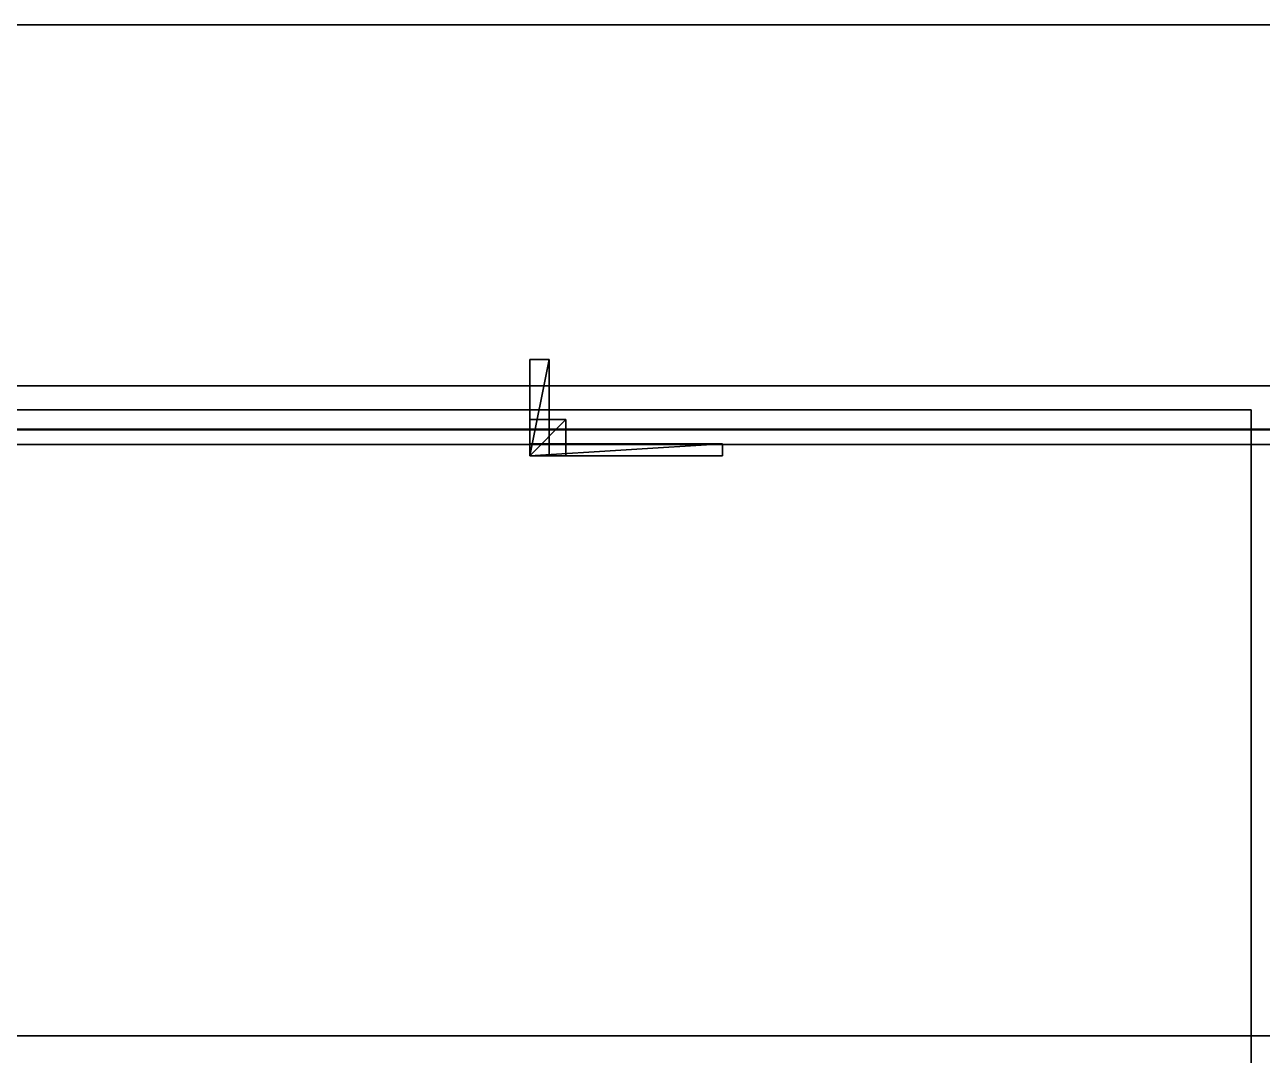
# Model space of a CAD drawing. Extents: x 0 to 6014, y -2463 to 0.
# Drawn here: x 3672 to 4186, y -438 to -10 of the extents above; entities that cross this region are included whole.
import ezdxf

# ---------------------------------------------------------------- set-up
doc = ezdxf.new("R2010")
doc.units = 0
for name, color, linetype in [('LAYER0', 7, 'CONTINUOUS'), ('LAYER1', 7, 'CONTINUOUS'), ('LAYER100', 7, 'CONTINUOUS'), ('LAYER101', 7, 'CONTINUOUS'), ('LAYER112', 2, 'CONTINUOUS'), ('LAYER113', 7, 'CONTINUOUS'), ('LAYER114', 253, 'CONTINUOUS'), ('LAYER115', 253, 'CONTINUOUS'), ('LAYER116', 253, 'CONTINUOUS'), ('LAYER117', 253, 'CONTINUOUS'), ('LAYER118', 253, 'CONTINUOUS'), ('LAYER119', 253, 'CONTINUOUS'), ('LAYER289', 34, 'CONTINUOUS'), ('LAYER423', 7, 'CONTINUOUS'), ('LAYER566', 7, 'CONTINUOUS'), ('LAYER98', 7, 'CONTINUOUS'), ('LAYER99', 7, 'CONTINUOUS')]:
    doc.layers.add(name, color=color, linetype=linetype)

msp = doc.modelspace()

# ---------------------------------------------------------------- linework, layer by layer
at = {"layer": 'LAYER0'}
for points, invisible_edges in [([(4585, -10), (1510, -275), (1510, -10), (4585, -10)], 1), ([(1510, -275), (4585, -10), (2107, -1850), (1510, -275)], 7), ([(1510, -10, 5), (4585, -10), (1510, -10), (1510, -10, 5)], 1), ([(4585, -10), (1510, -10, 5), (4585, -10, 5), (4585, -10)], 1), ([(1510, -10, 5), (2107, -1850, 5), (4585, -10, 5), (1510, -10, 5)], 3), ([(2107, -1850), (4585, -10), (2107, -2463), (2107, -1850)], 3), ([(2107, -2463), (4585, -10), (4585, -650), (2107, -2463)], 5), ([(4585, -10, 5), (2107, -1850, 5), (4585, -650, 5), (4585, -10, 5)], 3)]:
    msp.add_3dface(points, dxfattribs=dict(at, invisible_edges=invisible_edges))
at = {"layer": 'LAYER1'}
for points, invisible_edges in [([(1658, -160, 5), (1508, -10, 5), (4578, -10, 5), (1658, -160, 5)], 5), ([(1508, -10, 2554), (4578, -10, 5), (1508, -10, 5), (1508, -10, 2554)], 1), ([(4578, -10, 5), (1508, -10, 2554), (4578, -10, 2554), (4578, -10, 5)], 1), ([(1658, -160, 5), (4578, -10, 5), (4428, -160, 5), (1658, -160, 5)], 3), ([(4428, -160, 2554), (1658, -160, 5), (4428, -160, 5), (4428, -160, 2554)], 1), ([(1658, -160, 5), (4428, -160, 2554), (1658, -160, 2554), (1658, -160, 5)], 1)]:
    msp.add_3dface(points, dxfattribs=dict(at, invisible_edges=invisible_edges))
at = {"layer": 'LAYER100', "invisible_edges": 1}
for points in [[(4374, -160, 1906), (3470, -630, 1906), (3470, -160, 1906), (4374, -160, 1906)], [(3470, -630, 1906), (4374, -160, 1906), (4374, -630, 1906), (3470, -630, 1906)], [(3470, -160, 1924), (4374, -160, 1906), (3470, -160, 1906), (3470, -160, 1924)], [(4374, -160, 1906), (3470, -160, 1924), (4374, -160, 1924), (4374, -160, 1906)], [(4374, -630, 1924), (3470, -160, 1924), (3470, -630, 1924), (4374, -630, 1924)], [(3470, -160, 1924), (4374, -630, 1924), (4374, -160, 1924), (3470, -160, 1924)]]:
    msp.add_3dface(points, dxfattribs=at)
at = {"layer": 'LAYER101', "invisible_edges": 1}
for points in [[(3466, -178.3, 1920), (4378, -178.3, 2370), (4378, -178.3, 1920), (3466, -178.3, 1920)], [(4378, -178.3, 2370), (3466, -178.3, 1920), (3466, -178.3, 2370), (4378, -178.3, 2370)], [(3466, -184.3, 2370), (4378, -178.3, 2370), (3466, -178.3, 2370), (3466, -184.3, 2370)], [(4378, -178.3, 2370), (3466, -184.3, 2370), (4378, -184.3, 2370), (4378, -178.3, 2370)], [(4378, -184.3, 1920), (3466, -178.3, 1920), (4378, -178.3, 1920), (4378, -184.3, 1920)], [(3466, -178.3, 1920), (4378, -184.3, 1920), (3466, -184.3, 1920), (3466, -178.3, 1920)], [(3466, -184.3, 2370), (4378, -184.3, 1920), (4378, -184.3, 2370), (3466, -184.3, 2370)], [(4378, -184.3, 1920), (3466, -184.3, 2370), (3466, -184.3, 1920), (4378, -184.3, 1920)]]:
    msp.add_3dface(points, dxfattribs=at)
at = {"layer": 'LAYER112'}
for points in [[(3962, -189, 2343), (3962, -184, 2343), (3882, -189, 2343), (3962, -189, 2343)], [(3882, -189, 2343), (3962, -184, 2343), (3882, -184, 2343), (3882, -189, 2343)], [(3882, -189, 2343), (3882, -184, 2343), (3882, -189, 2320), (3882, -189, 2343)], [(3882, -189, 2320), (3882, -184, 2343), (3882, -184, 2320), (3882, -189, 2320)], [(3962, -189, 2320), (3882, -189, 2320), (3962, -184, 2320), (3962, -189, 2320)], [(3962, -184, 2320), (3882, -189, 2320), (3882, -184, 2320), (3962, -184, 2320)], [(3962, -184, 2320), (3882, -184, 2320), (3962, -184, 2343), (3962, -184, 2320)], [(3962, -184, 2343), (3882, -184, 2320), (3882, -184, 2343), (3962, -184, 2343)], [(3962, -189, 2320), (3962, -184, 2320), (3962, -189, 2343), (3962, -189, 2320)], [(3962, -189, 2343), (3962, -184, 2320), (3962, -184, 2343), (3962, -189, 2343)], [(3962, -189, 2343), (3882, -189, 2343), (3962, -189, 2320), (3962, -189, 2343)], [(3962, -189, 2320), (3882, -189, 2343), (3882, -189, 2320), (3962, -189, 2320)]]:
    msp.add_3dface(points, dxfattribs=at)
at = {"layer": 'LAYER113', "invisible_edges": 1}
for points in [[(3882, -184, 2343), (3962, -189, 2343), (3962, -184, 2343), (3882, -184, 2343)], [(3962, -189, 2343), (3882, -184, 2343), (3882, -189, 2343), (3962, -189, 2343)], [(3882, -189, 2320), (3962, -184, 2320), (3962, -189, 2320), (3882, -189, 2320)], [(3962, -184, 2320), (3882, -189, 2320), (3882, -184, 2320), (3962, -184, 2320)], [(3882, -184, 2343), (3882, -189, 2320), (3882, -189, 2343), (3882, -184, 2343)], [(3882, -189, 2320), (3882, -184, 2343), (3882, -184, 2320), (3882, -189, 2320)], [(3962, -184, 2320), (3882, -184, 2343), (3962, -184, 2343), (3962, -184, 2320)], [(3882, -184, 2343), (3962, -184, 2320), (3882, -184, 2320), (3882, -184, 2343)], [(3962, -184, 2320), (3962, -189, 2343), (3962, -189, 2320), (3962, -184, 2320)], [(3962, -189, 2343), (3962, -184, 2320), (3962, -184, 2343), (3962, -189, 2343)], [(3882, -189, 2320), (3962, -189, 2343), (3882, -189, 2343), (3882, -189, 2320)], [(3962, -189, 2343), (3882, -189, 2320), (3962, -189, 2320), (3962, -189, 2343)]]:
    msp.add_3dface(points, dxfattribs=at)
at = {"layer": 'LAYER114'}
for points in [[(3897, -189, 2343), (3897, -174, 2343), (3882, -189, 2343), (3897, -189, 2343)], [(3882, -189, 2343), (3897, -174, 2343), (3882, -174, 2343), (3882, -189, 2343)], [(3882, -189, 2343), (3882, -174, 2343), (3882, -189, 2328), (3882, -189, 2343)], [(3882, -189, 2328), (3882, -174, 2343), (3882, -174, 2328), (3882, -189, 2328)], [(3897, -189, 2328), (3882, -189, 2328), (3897, -174, 2328), (3897, -189, 2328)], [(3897, -174, 2328), (3882, -189, 2328), (3882, -174, 2328), (3897, -174, 2328)], [(3897, -174, 2328), (3882, -174, 2328), (3897, -174, 2343), (3897, -174, 2328)], [(3897, -174, 2343), (3882, -174, 2328), (3882, -174, 2343), (3897, -174, 2343)], [(3897, -189, 2328), (3897, -174, 2328), (3897, -189, 2343), (3897, -189, 2328)], [(3897, -189, 2343), (3897, -174, 2328), (3897, -174, 2343), (3897, -189, 2343)], [(3897, -189, 2343), (3882, -189, 2343), (3897, -189, 2328), (3897, -189, 2343)], [(3897, -189, 2328), (3882, -189, 2343), (3882, -189, 2328), (3897, -189, 2328)]]:
    msp.add_3dface(points, dxfattribs=at)
at = {"layer": 'LAYER115'}
for points in [[(3897, -189, 2343), (3897, -174, 2343), (3882, -189, 2343), (3897, -189, 2343)], [(3882, -189, 2343), (3897, -174, 2343), (3882, -174, 2343), (3882, -189, 2343)], [(3882, -189, 2343), (3882, -174, 2343), (3882, -189, 2328), (3882, -189, 2343)], [(3882, -189, 2328), (3882, -174, 2343), (3882, -174, 2328), (3882, -189, 2328)], [(3897, -189, 2328), (3882, -189, 2328), (3897, -174, 2328), (3897, -189, 2328)], [(3897, -174, 2328), (3882, -189, 2328), (3882, -174, 2328), (3897, -174, 2328)], [(3897, -174, 2328), (3882, -174, 2328), (3897, -174, 2343), (3897, -174, 2328)], [(3897, -174, 2343), (3882, -174, 2328), (3882, -174, 2343), (3897, -174, 2343)], [(3897, -189, 2328), (3897, -174, 2328), (3897, -189, 2343), (3897, -189, 2328)], [(3897, -189, 2343), (3897, -174, 2328), (3897, -174, 2343), (3897, -189, 2343)], [(3897, -189, 2343), (3882, -189, 2343), (3897, -189, 2328), (3897, -189, 2343)], [(3897, -189, 2328), (3882, -189, 2343), (3882, -189, 2328), (3897, -189, 2328)]]:
    msp.add_3dface(points, dxfattribs=at)
at = {"layer": 'LAYER116'}
for points in [[(3897, -189, 2343), (3897, -174, 2343), (3882, -189, 2343), (3897, -189, 2343)], [(3882, -189, 2343), (3897, -174, 2343), (3882, -174, 2343), (3882, -189, 2343)], [(3882, -189, 2343), (3882, -174, 2343), (3882, -189, 2328), (3882, -189, 2343)], [(3882, -189, 2328), (3882, -174, 2343), (3882, -174, 2328), (3882, -189, 2328)], [(3897, -189, 2328), (3882, -189, 2328), (3897, -174, 2328), (3897, -189, 2328)], [(3897, -174, 2328), (3882, -189, 2328), (3882, -174, 2328), (3897, -174, 2328)], [(3897, -174, 2328), (3882, -174, 2328), (3897, -174, 2343), (3897, -174, 2328)], [(3897, -174, 2343), (3882, -174, 2328), (3882, -174, 2343), (3897, -174, 2343)], [(3897, -189, 2328), (3897, -174, 2328), (3897, -189, 2343), (3897, -189, 2328)], [(3897, -189, 2343), (3897, -174, 2328), (3897, -174, 2343), (3897, -189, 2343)], [(3897, -189, 2343), (3882, -189, 2343), (3897, -189, 2328), (3897, -189, 2343)], [(3897, -189, 2328), (3882, -189, 2343), (3882, -189, 2328), (3897, -189, 2328)]]:
    msp.add_3dface(points, dxfattribs=at)
at = {"layer": 'LAYER117'}
for points in [[(3897, -189, 2343), (3897, -174, 2343), (3882, -189, 2343), (3897, -189, 2343)], [(3882, -189, 2343), (3897, -174, 2343), (3882, -174, 2343), (3882, -189, 2343)], [(3882, -189, 2343), (3882, -174, 2343), (3882, -189, 2328), (3882, -189, 2343)], [(3882, -189, 2328), (3882, -174, 2343), (3882, -174, 2328), (3882, -189, 2328)], [(3897, -189, 2328), (3882, -189, 2328), (3897, -174, 2328), (3897, -189, 2328)], [(3897, -174, 2328), (3882, -189, 2328), (3882, -174, 2328), (3897, -174, 2328)], [(3897, -174, 2328), (3882, -174, 2328), (3897, -174, 2343), (3897, -174, 2328)], [(3897, -174, 2343), (3882, -174, 2328), (3882, -174, 2343), (3897, -174, 2343)], [(3897, -189, 2328), (3897, -174, 2328), (3897, -189, 2343), (3897, -189, 2328)], [(3897, -189, 2343), (3897, -174, 2328), (3897, -174, 2343), (3897, -189, 2343)], [(3897, -189, 2343), (3882, -189, 2343), (3897, -189, 2328), (3897, -189, 2343)], [(3897, -189, 2328), (3882, -189, 2343), (3882, -189, 2328), (3897, -189, 2328)]]:
    msp.add_3dface(points, dxfattribs=at)
at = {"layer": 'LAYER118'}
for points in [[(3890, -189, 2343), (3890, -149, 2343), (3882, -189, 2343), (3890, -189, 2343)], [(3882, -189, 2343), (3890, -149, 2343), (3882, -149, 2343), (3882, -189, 2343)], [(3882, -189, 2343), (3882, -149, 2343), (3882, -189, 2335), (3882, -189, 2343)], [(3882, -189, 2335), (3882, -149, 2343), (3882, -149, 2335), (3882, -189, 2335)], [(3890, -189, 2335), (3882, -189, 2335), (3890, -149, 2335), (3890, -189, 2335)], [(3890, -149, 2335), (3882, -189, 2335), (3882, -149, 2335), (3890, -149, 2335)], [(3890, -149, 2335), (3882, -149, 2335), (3890, -149, 2343), (3890, -149, 2335)], [(3890, -149, 2343), (3882, -149, 2335), (3882, -149, 2343), (3890, -149, 2343)], [(3890, -189, 2335), (3890, -149, 2335), (3890, -189, 2343), (3890, -189, 2335)], [(3890, -189, 2343), (3890, -149, 2335), (3890, -149, 2343), (3890, -189, 2343)], [(3890, -189, 2343), (3882, -189, 2343), (3890, -189, 2335), (3890, -189, 2343)], [(3890, -189, 2335), (3882, -189, 2343), (3882, -189, 2335), (3890, -189, 2335)]]:
    msp.add_3dface(points, dxfattribs=at)
at = {"layer": 'LAYER119'}
for points in [[(3962, -189, 2343), (3962, -184, 2343), (3882, -189, 2343), (3962, -189, 2343)], [(3882, -189, 2343), (3962, -184, 2343), (3882, -184, 2343), (3882, -189, 2343)], [(3882, -189, 2343), (3882, -184, 2343), (3882, -189, 2327), (3882, -189, 2343)], [(3882, -189, 2327), (3882, -184, 2343), (3882, -184, 2327), (3882, -189, 2327)], [(3962, -189, 2327), (3882, -189, 2327), (3962, -184, 2327), (3962, -189, 2327)], [(3962, -184, 2327), (3882, -189, 2327), (3882, -184, 2327), (3962, -184, 2327)], [(3962, -184, 2327), (3882, -184, 2327), (3962, -184, 2343), (3962, -184, 2327)], [(3962, -184, 2343), (3882, -184, 2327), (3882, -184, 2343), (3962, -184, 2343)], [(3962, -189, 2327), (3962, -184, 2327), (3962, -189, 2343), (3962, -189, 2327)], [(3962, -189, 2343), (3962, -184, 2327), (3962, -184, 2343), (3962, -189, 2343)], [(3962, -189, 2343), (3882, -189, 2343), (3962, -189, 2327), (3962, -189, 2343)], [(3962, -189, 2327), (3882, -189, 2343), (3882, -189, 2327), (3962, -189, 2327)]]:
    msp.add_3dface(points, dxfattribs=at)
at = {"layer": 'LAYER289', "invisible_edges": 1}
for points in [[(3455, -160, 1905), (4428, -630, 1905), (4428, -160, 1905), (3455, -160, 1905)], [(4428, -630, 1905), (3455, -160, 1905), (3455, -630, 1905), (4428, -630, 1905)], [(4428, -160, 1887), (3455, -160, 1905), (4428, -160, 1905), (4428, -160, 1887)], [(3455, -160, 1905), (4428, -160, 1887), (3455, -160, 1887), (3455, -160, 1905)], [(3455, -630, 1887), (4428, -160, 1887), (4428, -630, 1887), (3455, -630, 1887)], [(4428, -160, 1887), (3455, -630, 1887), (3455, -160, 1887), (4428, -160, 1887)]]:
    msp.add_3dface(points, dxfattribs=at)
at = {"layer": 'LAYER423', "invisible_edges": 1}
for points in [[(4181.659, -170, 5), (3481.659, -870, 5), (3481.659, -170, 5), (4181.659, -170, 5)], [(3481.659, -870, 5), (4181.659, -170, 5), (4181.659, -870, 5), (3481.659, -870, 5)], [(3481.659, -170, 1855), (4181.659, -170, 5), (3481.659, -170, 5), (3481.659, -170, 1855)], [(4181.659, -170, 5), (3481.659, -170, 1855), (4181.659, -170, 1855), (4181.659, -170, 5)], [(4181.659, -870, 1855), (3481.659, -170, 1855), (3481.659, -870, 1855), (4181.659, -870, 1855)], [(3481.659, -170, 1855), (4181.659, -870, 1855), (4181.659, -170, 1855), (3481.659, -170, 1855)], [(4181.659, -170, 5), (4181.659, -870, 1855), (4181.659, -870, 5), (4181.659, -170, 5)], [(4181.659, -870, 1855), (4181.659, -170, 5), (4181.659, -170, 1855), (4181.659, -870, 1855)]]:
    msp.add_3dface(points, dxfattribs=at)
at = {"layer": 'LAYER566', "invisible_edges": 1}
for points in [[(4428, -160, 2390), (1658, -430, 2390), (1658, -160, 2390), (4428, -160, 2390)], [(1658, -430, 2390), (4428, -160, 2390), (4428, -430, 2390), (1658, -430, 2390)], [(1658, -160, 2540), (4428, -160, 2390), (1658, -160, 2390), (1658, -160, 2540)], [(4428, -160, 2390), (1658, -160, 2540), (4428, -160, 2540), (4428, -160, 2390)], [(4428, -430, 2540), (1658, -160, 2540), (1658, -430, 2540), (4428, -430, 2540)], [(1658, -160, 2540), (4428, -430, 2540), (4428, -160, 2540), (1658, -160, 2540)], [(4428, -430, 2540), (1658, -430, 2390), (4428, -430, 2390), (4428, -430, 2540)], [(1658, -430, 2390), (4428, -430, 2540), (1658, -430, 2540), (1658, -430, 2390)]]:
    msp.add_3dface(points, dxfattribs=at)
at = {"layer": 'LAYER98', "invisible_edges": 1}
for points in [[(4374, -160, 2366), (3470, -160, 2246), (3470, -160, 2366), (4374, -160, 2366)], [(3470, -160, 2246), (4374, -160, 2366), (4374, -160, 2246), (3470, -160, 2246)], [(4374, -178, 2246), (3470, -160, 2246), (4374, -160, 2246), (4374, -178, 2246)], [(3470, -160, 2246), (4374, -178, 2246), (3470, -178, 2246), (3470, -160, 2246)], [(3470, -178, 2366), (4374, -160, 2366), (3470, -160, 2366), (3470, -178, 2366)], [(4374, -160, 2366), (3470, -178, 2366), (4374, -178, 2366), (4374, -160, 2366)], [(4374, -178, 2246), (3470, -178, 2366), (3470, -178, 2246), (4374, -178, 2246)], [(3470, -178, 2366), (4374, -178, 2246), (4374, -178, 2366), (3470, -178, 2366)]]:
    msp.add_3dface(points, dxfattribs=at)
at = {"layer": 'LAYER99', "invisible_edges": 1}
for points in [[(3470, -160, 2384), (4374, -630, 2384), (4374, -160, 2384), (3470, -160, 2384)], [(4374, -630, 2384), (3470, -160, 2384), (3470, -630, 2384), (4374, -630, 2384)], [(4374, -160, 2366), (3470, -160, 2384), (4374, -160, 2384), (4374, -160, 2366)], [(3470, -160, 2384), (4374, -160, 2366), (3470, -160, 2366), (3470, -160, 2384)], [(3470, -630, 2366), (4374, -160, 2366), (4374, -630, 2366), (3470, -630, 2366)], [(4374, -160, 2366), (3470, -630, 2366), (3470, -160, 2366), (4374, -160, 2366)]]:
    msp.add_3dface(points, dxfattribs=at)

# ---------------------------------------------------------------- meshes
at = {"layer": 'LAYER1'}
mesh = msp.add_polymesh((11, 2), dxfattribs=at)
for k, corner in enumerate([(2257, -1700, 2554), (2257, -2463, 2554), (150, -1700, 2554), (2257, -1700, 2554), (150, -170, 2554), (150, -1700, 2554), (933, -170, 2554), (150, -170, 2554), (933, -430, 2554), (933, -170, 2554), (1658, -430, 2554), (933, -430, 2554), (1658, -160, 2554), (1658, -430, 2554), (4428, -160, 2554), (1658, -160, 2554), (4428, -800, 2554), (4428, -160, 2554), (6013.688, -800, 2554), (4428, -800, 2554), (6013.688, -650, 2554), (4578, -650, 2554)]):
    mesh.set_mesh_vertex(divmod(k, 2), corner)

doc.saveas('drawing.dxf')
